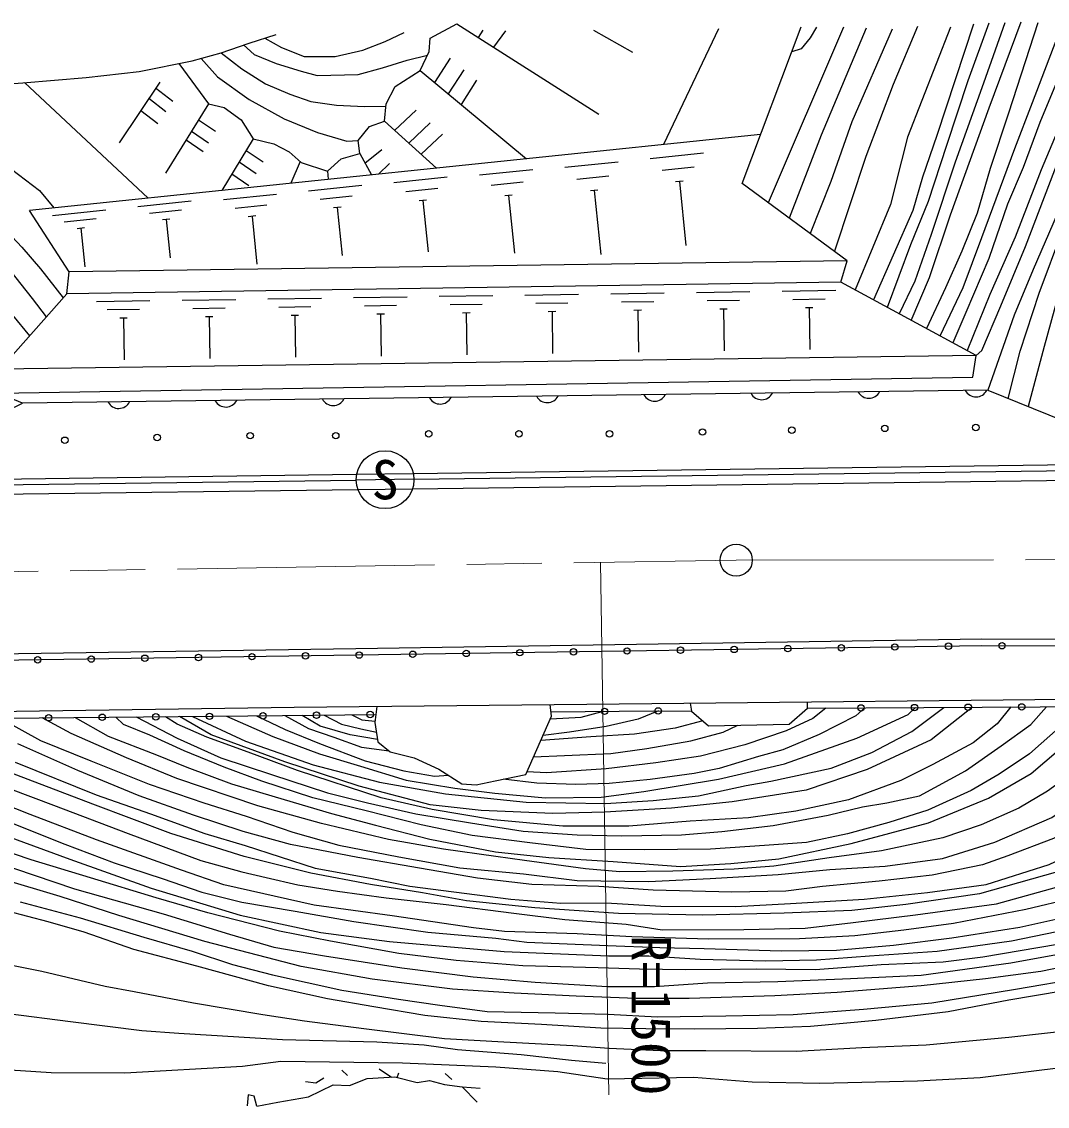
# Model space of a CAD drawing. Units: millimetres at full size, sheet at 1:1000; details may follow other scales. Extents: x 40000 to 680000, y 20000 to 380000.
# Drawn here: x 439789 to 487644, y 259672 to 310267 of the extents above; entities that cross this region are included whole.
import ezdxf
from ezdxf.enums import TextEntityAlignment as Align

# ---------------------------------------------------------------- set-up
doc = ezdxf.new("R2010")
doc.units = ezdxf.units.MM
doc.header["$LTSCALE"] = 1000
doc.linetypes.add('CHAIN', pattern=[18.5, 12, -1.5, 3.5, -1.5])
for name, color, linetype, lineweight in [('M-BGD', 7, 'Continuous', 25), ('M-BGD-EXST', 7, 'Continuous', 25), ('M-BMK', 2, 'CHAIN', 13), ('M-BMK-SRVR', 3, 'Continuous', 25), ('M-STR-HTXT', 7, 'Continuous', 13)]:
    doc.layers.add(name, color=color, linetype=linetype, lineweight=lineweight)
doc.styles.add('ＭＳ ゴシック', font='')
doc.styles.get('ＭＳ ゴシック').set_extended_font_data('MS Gothic')

msp = doc.modelspace()

# ---------------------------------------------------------------- linework, layer by layer
at = {"layer": 'M-BGD'}
for p, q in [((461308, 309866), (461094, 309529)), ((462369, 309844), (461807, 309077)), ((468309, 308827), (466486, 309863)), ((472302, 309941), (469730, 304539)), ((478130, 310010), (474626, 301822)), ((459778, 308559), (459054, 307428)), ((458379, 307988), (463343, 303875)), ((460418, 308029), (459694, 306898)), ((439923, 307428), (445685, 302041)), ((446228, 307439), (444339, 304618)), ((446841, 306543), (446040, 307159)), ((461018, 307533), (460294, 306402)), ((446521, 306065), (445720, 306681)), ((446142, 305499), (445341, 306116)), ((448502, 306436), (446502, 303205)), ((458192, 306134), (457188, 305198)), ((448043, 305694), (448832, 305153)), ((456713, 305625), (459147, 303439)), ((447715, 305164), (448505, 304623)), ((458850, 305543), (457846, 304607)), ((474268, 305010), (440161, 301467)), ((447464, 304759), (448254, 304219)), ((450585, 304798), (449126, 302398)), ((459425, 305028), (458421, 304092)), ((450261, 304264), (451051, 303723)), ((455559, 304111), (456105, 303123)), ((455805, 303666), (456595, 304300)), ((471595, 304129), (469108, 303871)), ((449936, 303731), (450726, 303190)), ((452786, 303743), (452354, 302734)), ((456949, 303656), (456438, 303158)), ((467616, 303716), (465129, 303458)), ((449596, 303171), (450386, 302630)), ((454053, 303292), (454092, 302914)), ((463631, 303362), (461145, 303104)), ((467181, 303068), (465689, 302913)), ((471159, 303481), (469667, 303326)), ((455665, 302625), (453178, 302367)), ((459647, 303009), (457160, 302750)), ((463190, 302774), (461698, 302619)), ((470649, 302825), (470301, 302789)), ((470475, 302807), (470785, 299823)), ((451686, 302212), (449200, 301953)), ((455214, 302126), (453722, 301971)), ((459199, 302480), (457707, 302325)), ((462674, 302177), (462326, 302141)), ((462500, 302159), (462779, 299473)), ((466671, 302411), (466323, 302375)), ((466497, 302393), (466807, 299409)), ((447698, 301888), (445212, 301630)), ((451235, 301713), (449743, 301558)), ((454689, 301619), (454340, 301583)), ((454515, 301601), (454747, 299363)), ((458676, 301943), (458328, 301907)), ((458502, 301925), (458750, 299538)), ((443720, 301475), (441233, 301216)), ((443260, 301065), (441768, 300910)), ((447238, 301478), (445746, 301323)), ((446704, 301061), (446355, 301025)), ((446529, 301043), (446715, 299252)), ((450710, 301206), (450362, 301169)), ((450536, 301187), (450768, 298950)), ((442725, 300647), (442377, 300611)), ((442551, 300629), (442737, 298839)), ((478015, 298114), (441898, 297571)), ((465772, 297540), (463272, 297502)), ((469772, 297600), (467272, 297562)), ((473771, 297660), (471272, 297622)), ((477771, 297720), (475271, 297682)), ((445774, 297239), (443275, 297202)), ((449774, 297299), (447274, 297262)), ((453774, 297359), (451274, 297322)), ((457773, 297420), (455273, 297382)), ((457279, 297022), (455779, 297000)), ((461773, 297480), (459273, 297442)), ((461279, 297082), (459779, 297060)), ((465278, 297142), (463778, 297120)), ((469278, 297202), (467778, 297180)), ((473277, 297262), (471777, 297240)), ((477277, 297322), (475777, 297300)), ((445280, 296842), (443781, 296819)), ((449280, 296902), (447780, 296879)), ((448711, 296503), (448361, 296498)), ((448536, 296501), (448565, 294551)), ((453279, 296962), (451780, 296939)), ((452710, 296563), (452360, 296558)), ((452535, 296561), (452565, 294611)), ((456710, 296623), (456360, 296618)), ((456535, 296621), (456564, 294671)), ((460709, 296684), (460360, 296678)), ((460535, 296681), (460564, 294731)), ((464709, 296744), (464359, 296738)), ((464534, 296741), (464563, 294791)), ((468709, 296804), (468359, 296798)), ((468534, 296801), (468563, 294851)), ((472708, 296864), (472358, 296859)), ((472533, 296861), (472562, 294911)), ((476708, 296924), (476358, 296919)), ((476533, 296921), (476562, 294971)), ((444711, 296443), (444361, 296438)), ((444536, 296441), (444566, 294491)), ((484865, 293075), (439823, 292465)), ((458062, 289193), (489274, 289612)), ((426174, 288765), (455418, 289158)), ((458094, 288921), (455394, 288885)), ((455418, 289158), (458062, 289193)), ((458094, 288921), (489249, 289340)), ((426138, 288054), (455475, 288442)), ((426205, 288493), (455394, 288885)), ((455475, 288442), (458024, 288476)), ((458024, 288476), (489329, 288891)), ((454721, 261355), (454989, 261110)), ((456470, 261425), (457042, 261033)), ((457302, 261017), (457391, 261233)), ((459550, 261204), (459854, 260923)), ((461035, 259864), (460334, 260576))]:
    msp.add_line(p, q, dxfattribs=at)
for points in [[(447125, 308315), (448502, 306436), (449244, 306259), (450031, 305694), (450585, 304798), (451560, 304565), (452269, 304189), (452834, 303701), (454053, 303292), (454695, 303867), (455559, 304111), (455493, 304731), (456025, 305384), (456713, 305625), (456794, 306438), (457215, 307246), (458379, 307988), (458800, 308874), (458855, 309494), (460085, 310170), (466721, 305958)], [(484193, 310153), (482493, 304956), (481820, 303019), (481366, 301458), (479532, 297291)], [(484913, 310204), (483937, 307515), (482941, 304489), (482084, 301880), (481266, 299860), (480177, 296941)], [(485659, 310221), (484673, 307402), (483347, 303710), (482223, 300338), (481464, 298167), (480734, 296639)], [(481292, 296336), (482142, 298329), (483134, 301251), (484924, 306247), (486427, 310267)], [(487199, 310206), (485838, 306004), (484985, 303426), (484375, 301335), (483662, 299562), (482891, 297857), (482009, 295948)], [(482639, 295606), (483714, 297874), (484594, 300206), (486129, 304358), (486951, 306492), (487729, 308538), (488363, 310195)], [(490285, 310184), (488809, 306798), (487354, 303349), (486149, 300213), (484962, 297547), (483897, 294924)], [(484326, 294691), (484596, 294923), (485483, 297019), (486632, 299775), (488403, 304417), (490267, 308269), (491192, 310203)], [(485816, 292692), (486379, 294902), (487257, 297601), (488372, 300557), (489553, 303306), (491182, 306969), (492875, 310183)], [(493861, 310183), (492404, 307591), (491247, 305234), (489896, 302214), (489017, 299729), (488308, 298052), (487494, 295117), (486743, 292320)], [(382278, 308535), (384620, 307076), (385408, 306401), (386202, 306005), (387469, 305638), (388583, 305242), (390536, 304891), (391772, 304601), (393421, 304403), (394996, 304342), (396950, 304205), (399285, 304403), (401367, 304571), (404770, 304861), (408224, 305089), (439840, 307421), (442804, 307668), (445274, 307945), (447744, 308439), (449103, 308809), (450400, 309272), (451666, 309674)], [(451127, 309503), (451904, 309063), (452969, 308649), (454412, 308649), (455701, 308945), (456742, 309347), (457629, 309761)], [(478312, 299113), (473402, 302721), (476166, 310029)], [(479191, 309959), (477088, 304977), (475597, 301108)], [(476873, 310009), (476575, 309509), (476161, 309000), (475722, 308855)], [(480398, 309920), (478529, 305600), (477536, 302817), (476578, 300387)], [(481586, 310036), (480456, 307332), (479171, 303985), (477708, 299557)], [(483124, 310017), (481118, 304880), (480846, 303771), (480320, 301747), (478680, 297753)], [(489284, 310113), (488179, 307699), (487299, 305572), (486521, 303465), (485782, 301762), (484923, 299225), (483838, 296709), (483236, 295282)], [(491997, 310104), (491188, 308507), (490105, 306027), (489119, 303883), (488099, 301283), (486981, 298700), (486100, 296573), (484865, 293075)], [(450142, 309180), (450639, 308744), (451668, 308318), (452827, 307964), (453572, 307763), (455488, 307798), (456623, 308117), (457782, 308472), (458720, 308707)], [(449103, 308809), (450060, 308070), (451159, 307373), (452295, 306888), (453288, 306545), (454471, 306368), (455784, 306309), (456784, 306331)], [(448169, 308555), (448924, 307692), (450403, 306640), (452035, 305742), (453584, 305103), (454956, 304701), (455493, 304731)], [(422599, 300812), (423218, 301597), (424720, 302931), (426484, 304360), (428271, 305385), (429916, 305885), (431608, 306075), (433086, 305932), (435136, 305456), (437210, 304694), (438987, 303630), (440625, 302386), (441288, 301584)], [(432881, 305952), (432962, 305369), (433940, 304792), (435186, 303937), (436357, 303073), (437491, 302116), (438655, 300952), (439798, 299753), (440663, 298731), (441732, 297386)], [(423623, 300863), (425115, 302263), (425828, 302855), (427319, 303623), (428526, 304171), (429766, 304495), (431406, 304467), (432563, 304153), (434131, 303494), (435381, 302708), (436650, 301699), (437884, 300400), (439227, 298688), (440273, 297355), (440936, 296493)], [(423564, 298962), (424250, 299531), (425339, 300427), (426370, 301465), (427473, 302136), (428732, 302659), (430046, 302935), (431097, 303101), (432512, 303009), (433918, 302651), (435390, 301694), (436291, 300574), (437559, 298985), (438599, 297668), (439362, 296584), (440151, 295614)], [(426414, 292315), (430493, 289739), (434470, 289862), (439823, 292465), (438697, 292940), (438767, 294065), (441898, 297571), (441997, 298599), (440161, 301467)], [(484326, 294691), (478015, 298114), (478312, 299113), (441997, 298599)], [(438697, 292940), (484165, 293679), (484326, 294691), (438767, 294065)], [(484865, 293075), (489097, 291373), (490626, 290747), (491346, 290543), (491840, 289935)], [(573002, 279171), (543374, 280560), (510214, 281410), (484581, 281459), (455387, 281019), (393469, 280101), (387782, 280028)], [(572988, 278871), (543363, 280260), (510210, 281110), (484583, 281159), (455391, 280719), (393474, 279801), (387786, 279728)], [(387814, 277390), (399870, 277497), (412149, 277760), (434135, 278026), (452510, 278290), (469185, 278455), (490051, 278686), (520865, 278470), (546308, 277701), (562730, 276905), (572830, 276282)], [(438763, 277775), (440666, 276736), (443013, 275785), (445743, 274698), (448288, 273822), (450257, 273213), (452444, 272459), (454581, 271854), (457391, 271310), (460233, 270804), (463210, 270520), (465712, 270209), (469035, 270160), (471918, 270295), (475081, 270493), (477502, 270715), (480077, 270875), (482758, 271233), (485192, 271999), (487853, 273151), (490114, 274682), (492291, 276798), (493354, 278300)], [(495627, 278281), (494280, 276860), (492427, 275070), (490141, 273341), (487926, 272164), (485801, 271349), (484615, 270941), (482276, 270457), (479793, 270173), (477161, 269926), (475450, 269702), (472918, 269665), (469261, 269752), (466725, 269925), (463599, 270024), (461054, 270308), (458353, 270778), (455475, 271272), (452324, 271889), (450119, 272495), (447809, 273249), (445276, 274162), (442407, 275338), (439615, 276586)], [(491820, 278312), (490807, 276996), (489448, 275662), (487656, 274366), (486318, 273584), (484564, 272806), (482772, 272189), (479906, 271596), (477468, 271260), (474886, 270877), (473030, 270728), (470176, 270641), (467705, 270604), (466096, 270752), (463255, 271135), (461916, 271321), (459470, 271666), (456897, 272112), (453784, 272866), (450802, 273694), (447021, 274966), (444681, 275921), (442099, 277057), (440752, 277793)], [(442285, 277808), (443830, 276933), (446078, 276068), (447487, 275488), (449579, 274708), (452038, 273979), (454249, 273337), (456300, 272794), (458826, 272137), (461890, 271545), (464385, 271285), (467394, 271097), (470532, 270862), (472879, 270998), (475120, 271221), (478492, 271937), (482104, 272902), (484896, 274051), (486889, 275204), (488915, 276920), (490140, 278326)], [(489037, 278320), (488302, 277431), (486806, 276107), (485396, 275164), (484093, 274400), (482070, 273494), (480243, 272905), (478327, 272377), (476415, 271972), (474453, 271837), (471924, 271665), (468847, 271640), (466108, 271652), (463497, 271970), (460812, 272301), (458429, 272804), (455855, 273453), (453374, 274068), (450996, 274840), (449239, 275492), (447364, 276252), (445770, 276987), (444544, 277489), (444176, 277825)], [(445130, 277834), (447043, 276843), (449078, 275924), (451451, 275148), (454062, 274302), (455925, 273825), (458181, 273322), (460734, 272892), (463186, 272512), (465703, 272340), (467799, 272291), (470582, 272340), (472452, 272487), (474855, 272769), (477417, 273247), (479016, 273639), (480156, 273835), (481676, 274154), (483821, 275318), (485494, 276487), (486880, 277480), (487603, 278311)], [(485935, 278301), (485299, 277518), (484188, 276627), (482301, 275609), (480807, 274878), (478365, 273976), (475911, 273432), (473696, 273129), (470976, 272979), (468118, 272736), (465046, 272735), (461805, 273036), (458944, 273510), (456560, 274054), (452654, 275330), (450354, 276190), (448422, 276888), (447039, 277492), (446493, 277846)], [(484160, 278290), (482223, 276772), (479237, 275382), (476388, 274425), (472942, 273878), (470116, 273582), (466993, 273399), (464572, 273331), (461222, 273467), (458846, 273741), (455541, 274606), (452073, 275746), (448632, 276999), (447150, 277852)], [(447757, 277858), (450237, 276703), (453391, 275600), (456482, 274788), (459569, 274248), (463332, 273865), (467027, 273797), (469246, 273932), (471364, 274157), (473594, 274630), (474743, 274833), (477560, 275441), (479452, 276184), (481322, 277152), (482809, 278281)], [(449340, 277873), (451504, 276922), (453678, 276113), (455591, 275534), (457732, 274891), (459995, 274514), (461862, 274280), (464225, 274058), (466832, 274092), (468813, 274357), (472296, 274934), (475380, 275643), (478753, 276841), (481153, 277945), (481487, 278273)], [(456360, 278328), (456272, 277575), (456405, 276671), (456983, 276212), (458109, 275930), (459250, 275397), (460332, 274716), (460999, 274671), (461874, 274849), (463311, 275145), (464510, 277866), (464453, 278408)], [(470987, 278475), (471048, 278107), (471834, 277428), (475595, 277503), (476450, 278241), (476447, 278535)], [(476450, 278241), (490028, 278327), (520970, 278077), (546321, 277326), (562754, 276519), (572812, 275992)], [(418553, 277397), (434103, 277732), (451960, 277897), (456316, 277951)], [(498914, 278255), (498311, 277118), (496906, 275463), (495501, 274309), (492791, 272829), (493042, 272967), (490451, 271520), (488117, 270617), (484479, 269589), (481041, 269088), (478524, 268809), (475362, 268684), (471548, 268583), (467634, 268659), (463736, 268935), (460549, 269261), (458489, 269634), (456065, 270024), (453282, 270553), (450171, 271321), (446752, 272394), (443113, 273766), (438565, 275498)], [(439485, 275722), (443269, 274206), (445805, 273322), (448327, 272401), (450216, 271839), (453487, 270783), (456057, 270307), (457899, 269948), (459958, 269676), (462613, 269336), (464945, 269149), (467055, 269166), (469618, 269012), (473090, 268995), (475660, 269131), (479098, 269335), (482050, 269642), (484790, 270016), (487735, 270951), (490309, 272179), (493049, 273829), (495108, 275649), (496899, 277766), (497151, 278269)], [(450740, 277886), (452084, 277249), (453690, 276594), (455820, 275786), (457612, 275327), (459057, 275070), (459698, 275115)], [(452073, 277898), (453177, 277303), (454356, 276888), (455645, 276430), (456928, 276256)], [(456388, 276789), (455121, 276998), (453723, 277402), (452870, 277908)], [(453897, 277921), (454706, 277500), (455613, 277282), (456338, 277123)], [(455197, 277937), (455667, 277707), (456279, 277636)], [(479126, 278258), (478709, 277886), (477002, 277016), (475308, 276300), (474173, 275986), (472328, 275429), (471159, 275193), (469114, 274916), (467202, 274736), (465649, 274688), (463833, 274748), (462250, 274927)], [(477309, 278246), (476708, 277767), (475457, 277189), (473534, 276528), (471458, 276010), (469377, 275701), (467064, 275418), (464280, 275229), (463368, 275274)], [(469501, 278116), (468553, 277739), (467066, 277387), (465357, 277118), (464114, 276968)], [(464459, 277750), (465895, 277832), (466872, 278093)], [(464489, 278070), (469255, 278117), (471048, 278107)], [(463677, 275977), (465123, 276030), (467277, 276135), (468951, 276369), (471011, 276721), (472522, 277118), (473211, 277455)], [(471565, 277660), (470286, 277306), (468377, 277036), (466340, 276908), (464011, 276734)], [(438165, 274883), (441273, 273720), (444756, 272400), (448145, 271135), (450057, 270609), (451195, 270341), (452678, 270009), (454520, 269715), (456801, 269394), (459589, 269087), (462752, 268676), (465130, 268382), (467986, 268165), (469674, 267909), (473486, 267922), (476345, 267986), (478583, 268241), (481486, 268599), (485277, 269111), (488909, 270134)], [(488861, 269382), (486636, 268845), (483266, 268204), (480952, 267884), (478662, 267628), (476087, 267487), (471841, 267462), (468256, 267576), (465711, 267717), (462322, 267832), (460872, 267998), (457073, 268561), (453435, 269060), (449215, 270005), (447245, 270683), (443286, 272107), (440179, 273283), (437493, 274344)], [(438954, 273042), (441799, 271901), (444101, 271031), (446339, 270303), (448199, 269662), (450066, 269202), (452547, 268780), (455290, 268293), (458743, 267795), (461915, 267514), (463355, 267322), (467127, 267168), (469561, 267076), (471632, 267037), (475226, 266922), (477805, 266961), (480465, 267191), (483189, 267536), (486361, 268022), (489016, 268612)], [(439107, 272268), (442028, 271199), (445835, 269844), (449989, 268589), (453744, 267781), (456956, 267364), (462301, 266895), (467177, 266687), (469058, 266685), (471440, 266541), (474515, 266463), (476877, 266502), (479350, 266685), (482504, 266907), (485978, 267392), (489145, 268046)], [(488117, 267216), (484635, 266632), (482783, 266391), (479886, 266272), (476824, 266045), (474060, 266072), (470759, 266031), (468620, 266071), (466692, 266138), (463165, 266218), (460068, 266470), (457379, 266802), (454202, 267374), (451818, 267840), (448469, 268690), (446060, 269396), (443003, 270326), (440225, 271176), (437880, 271963)], [(438514, 271083), (442258, 269813), (446386, 268652), (449487, 267703), (451561, 267101), (453923, 266696), (457527, 266137), (460859, 265704), (463751, 265466), (467118, 265257), (469319, 265255), (471792, 265437), (475075, 265492), (478456, 265632), (481762, 265786), (485939, 266358), (489949, 267098)], [(491356, 266778), (487346, 265968), (484767, 265618), (481763, 265297), (477837, 264976), (474936, 264821), (470926, 264695), (468467, 264695), (465659, 264807), (462760, 264947), (459896, 265142), (456138, 265603), (452831, 266191), (448332, 267363), (444322, 268578), (441577, 269463), (438839, 270287)], [(439715, 269212), (442513, 268469), (445489, 267561), (447739, 266905), (449630, 266289), (451489, 265800), (454730, 265088), (457364, 264668), (459306, 264389), (461514, 264096), (464685, 264040), (467152, 263969), (469443, 263843), (472642, 263885), (475791, 263955), (479075, 264206), (482260, 264499), (486152, 265143), (489253, 265659)], [(489626, 265264), (485853, 264617), (483018, 264081), (479640, 263673), (476598, 263391), (474127, 263306), (471170, 263264), (468904, 263292), (466806, 263320), (464040, 263489), (461224, 263630), (458605, 263911), (456226, 264319), (454051, 264687), (451305, 265292), (447955, 266207), (445018, 266986), (442709, 267788), (441020, 268280), (439133, 268773)], [(438523, 261415), (441157, 261242), (444594, 261233), (450098, 261551), (451887, 261772), (457557, 261703), (461919, 261509), (464809, 261288), (467105, 260956), (471148, 261031), (473869, 260809), (477034, 260753), (481587, 260864), (484518, 261011), (488643, 261527), (493139, 262066), (499354, 263626), (507205, 265586), (513192, 267263), (517053, 268270)], [(437858, 266550), (440730, 265973), (443680, 265279), (445045, 265026), (447805, 264505), (451035, 263956), (452978, 263660), (455752, 263309), (459517, 262828), (462291, 262687), (465501, 262504), (467196, 262377), (469603, 262278), (471715, 262278), (475932, 262250), (478988, 262419), (481986, 262532), (485851, 262898), (489174, 263278)], [(467049, 261667), (465447, 261810), (463088, 262067), (460129, 262310), (458561, 262524), (456359, 262667), (451956, 262767), (447123, 263067), (445400, 263196), (442068, 263610), (439152, 263982)], [(450753, 259672), (451737, 259871), (453174, 260111), (454319, 260669), (455077, 260643), (455916, 260975), (457207, 261042), (458245, 260776), (458817, 260882), (459522, 260696), (460334, 260576), (461185, 260523)], [(453031, 260831), (453509, 260773), (453894, 261006)], [(450753, 259672), (450630, 260144), (450350, 260213), (450304, 259701)]]:
    msp.add_lwpolyline(points, dxfattribs=at)
for centre in [(480059, 291296), (484311, 291338), (446111, 290871), (450448, 290956), (454444, 290956), (458781, 291041), (462991, 291041), (467218, 291041), (471555, 291126), (475722, 291211), (441802, 290743), (453035, 280684), (455534, 280721), (458034, 280759), (460534, 280797), (463034, 280834), (465533, 280872), (468033, 280910), (470533, 280948), (473032, 280985), (475532, 281023), (478032, 281061), (480532, 281098), (483031, 281136), (485531, 281158), (440536, 280499), (443036, 280536), (445536, 280573), (448035, 280610), (450535, 280647), (478950, 278257), (481450, 278273), (483950, 278288), (486450, 278304), (441049, 277796), (443549, 277819), (446049, 277842), (448549, 277865), (451049, 277888), (453549, 277917), (456048, 277948), (466989, 278095), (469489, 278116)]:
    msp.add_circle(centre, 150, dxfattribs=at)
for centre in [(479315, 293266), (484315, 293334), (444319, 292793), (449318, 292860), (454318, 292928), (459317, 292996), (464317, 293063), (469316, 293131), (474316, 293199)]:
    msp.add_arc(centre, 567, 208.8482, 332.7032, dxfattribs=at)
at = {"layer": 'M-BGD-EXST'}
msp.add_circle((456744, 288903), 1350, dxfattribs=at)
at = {"layer": 'M-BMK'}
msp.add_lwpolyline([(273025, 282056), (373064, 283555), (473128, 285148), (492157, 285180), (503825, 285138), (524088, 284818), (539120, 284392), (553341, 283645), (560907, 283484), (569119, 283055), (573042, 282680)], dxfattribs=at)
at = {"layer": 'M-BMK-SRVR'}
msp.add_circle((473128, 285148), 750, dxfattribs=at)
msp.add_circle((473128, 285148), 750, dxfattribs=at)
at = {"layer": 'M-STR-HTXT'}
msp.add_line((466798, 285047), (467188, 260207), dxfattribs=at)

# ---------------------------------------------------------------- texts
at = {"layer": 'M-BGD-EXST', "style": 'ＭＳ ゴシック'}
msp.add_text('S', height=1833, dxfattribs=at).set_placement((456744, 288903), align=Align.MIDDLE_CENTER)
at = {"layer": 'M-STR-HTXT', "style": 'ＭＳ ゴシック'}
msp.add_text('R=1500', height=1833, rotation=270, dxfattribs=at).set_placement((467701, 263921), align=Align.BOTTOM_CENTER)

doc.saveas('drawing.dxf')
